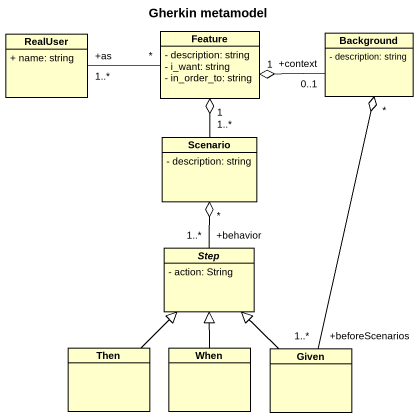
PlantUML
@startuml
title Gherkin metamodel
hide circle
hide empty members
skinparam classAttributeIconSize 0
class RealUser {
  + name: string
}
class Feature {
  - description: string
  - i_want: string
  - in_order_to: string
}
class Background {
  - description: string
}
class Scenario {
  - description: string
}
abstract class Step {
  - action: String
}
class Then
class When
class Given
RealUser "+as\n1..*" -right- "*" Feature
Background "+context\n0..1" -left-o "1" Feature
Scenario "1..*" -up-o "1" Feature
Step "+behavior\n1..*" -up-o "*" Scenario
Then -up-|> Step
When -up-|> Step
Given "+beforeScenarios\n1..*" -up-o "*" Background
Given -up-|> Step
@enduml
